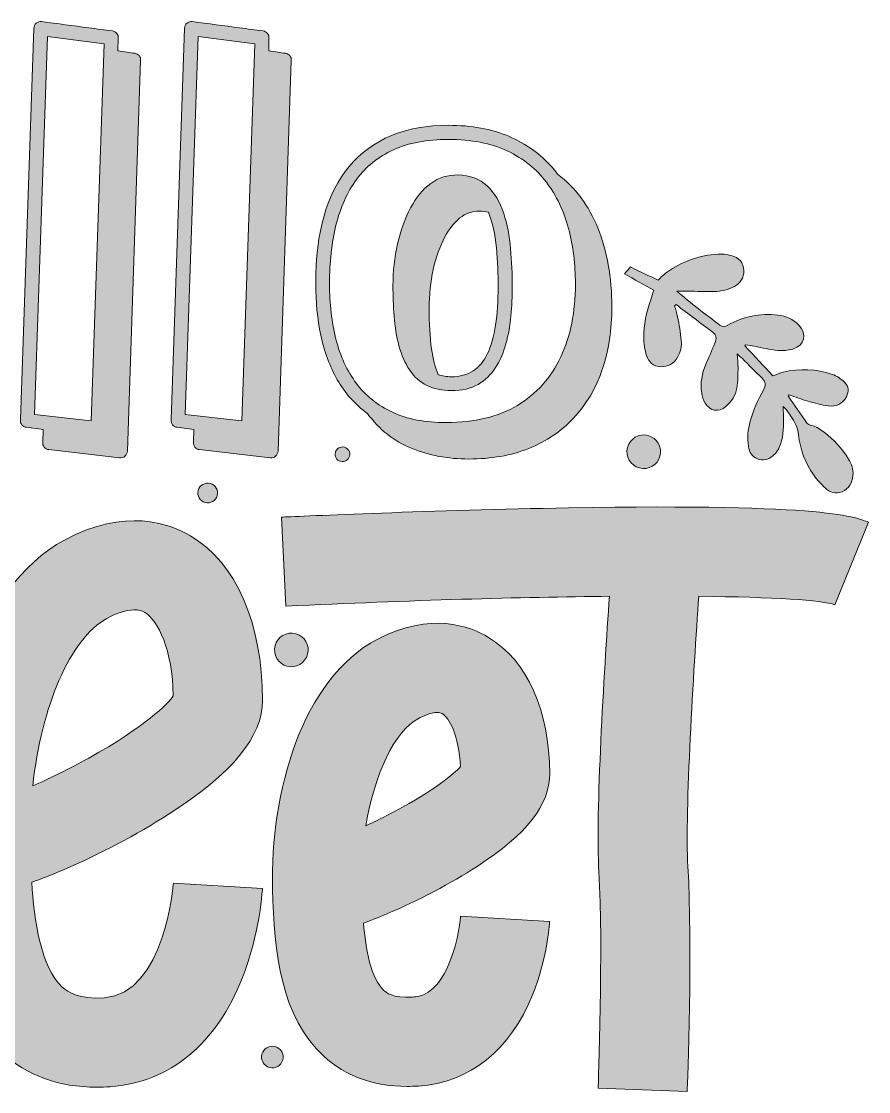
# Model space of a CAD drawing. Header units: inches. Extents: x 91 to 989, y -974 to -106.
# Drawn here: x 540 to 989, y -675 to -108 of the extents above; entities that cross this region are included whole.
import ezdxf

# ---------------------------------------------------------------- set-up
doc = ezdxf.new("R2010")
doc.units = ezdxf.units.IN
doc.header["$MEASUREMENT"] = 0
doc.layers.add('Layer 1', color=7, linetype='Continuous')

# ---------------------------------------------------------------- blocks, each defined once
blk = doc.blocks.new('block 4')
at = {"layer": 'Layer 1', "true_color": 0xffffff}
h = blk.add_hatch(color=7, dxfattribs=at)
h.dxf.hatch_style = 2
edge = h.paths.add_edge_path()
edge.add_spline(control_points=[(887.2, -258.09), (893.59, -262.91), (899.98, -267.74), (906.39, -272.55), (908.54, -274.16), (908.87, -276.14), (907.8, -278.53), (906.14, -282.24), (904.57, -286), (902.93, -289.72), (900.77, -294.6), (900.02, -299.7), (900.75, -304.95), (901.01, -306.8), (901.64, -308.74), (902.6, -310.33), (905.19, -314.65), (909.68, -315.33), (913.57, -312.1), (916.63, -309.57), (918.7, -306.22), (919.38, -302.39), (920.03, -298.76), (919.97, -295), (920.03, -291.29), (920.06, -289.18), (919.71, -287.06), (919.48, -284.27), (920.71, -285.32), (921.47, -285.9), (922.14, -286.56), (925.68, -290.05), (929.15, -293.61), (932.73, -297.05), (934.79, -299.03), (934.85, -301.02), (933.49, -303.41), (930.51, -308.63), (928.11, -314.12), (926.48, -319.91), (925.23, -324.31), (924.9, -328.78), (925.5, -333.34), (925.91, -336.42), (927.45, -338.59), (930.31, -339.78), (933.35, -341.04), (936.1, -340.28), (938.53, -338.27), (940.48, -336.65), (941.77, -334.56), (942.56, -332.12), (944.2, -327.08), (944.26, -321.9), (944.08, -316.69), (944.03, -315.34), (943.97, -313.99), (943.89, -312.09), (944.72, -312.9), (945.29, -313.32), (945.69, -313.88), (946.76, -315.34), (947.73, -316.86), (948.76, -318.35), (950.59, -320.98), (951.68, -323.79), (952.06, -327.08), (952.96, -334.94), (955.75, -342.23), (960.3, -348.73), (961.97, -351.1), (964.07, -353.22), (966.2, -355.21), (968.74, -357.57), (971.82, -358.85), (975.22, -357.27), (978.77, -355.62), (980.61, -352.52), (980.96, -348.66), (981.24, -345.52), (980.13, -342.65), (978.59, -339.96), (975.34, -334.27), (970.74, -329.81), (965.66, -325.78), (963.6, -324.15), (961.46, -322.76), (958.84, -322.18), (958.02, -321.99), (957.05, -321.52), (956.58, -320.87), (953.19, -316.12), (949.9, -311.3), (946.58, -306.51), (946.76, -306.3), (946.93, -306.1), (947.1, -305.9), (950.39, -307.03), (953.64, -308.31), (956.98, -309.27), (960.54, -310.3), (964.15, -311.35), (967.81, -311.81), (971.89, -312.33), (975.41, -310.95), (977.44, -306.98), (978.89, -304.12), (978.81, -301.42), (976.44, -299.21), (974.59, -297.49), (972.34, -295.87), (969.98, -295.06), (961.45, -292.14), (952.7, -291.83), (943.92, -293.92), (942.19, -294.34), (940.56, -295.16), (938.53, -295.92), (933.64, -290.67), (928.67, -285.34), (923.71, -280.01), (923.82, -279.78), (923.93, -279.56), (924.05, -279.33), (925.61, -279.62), (927.17, -279.9), (928.73, -280.19), (932.84, -280.94), (936.91, -281.96), (941.05, -282.37), (943.69, -282.62), (946.55, -282.44), (949.06, -281.65), (955.42, -279.65), (956.74, -273.79), (952.17, -268.93), (949.17, -265.74), (945.39, -264.1), (941.1, -263.63), (931.71, -262.6), (922.86, -264.41), (914.61, -268.95), (913.05, -269.81), (911.88, -270.16), (910.34, -268.98), (902.74, -263.15), (895.09, -257.39), (887.59, -250.96), (888.88, -250.94), (890.17, -250.89), (891.45, -250.91), (896.31, -251), (901.16, -251.22), (906.02, -251.17), (909.76, -251.14), (913.47, -250.63), (916.93, -249.05), (920.21, -247.56), (922.53, -245.26), (923.01, -241.5), (923.51, -237.55), (921.6, -233.8), (917.83, -232.57), (915.21, -231.71), (912.29, -231.17), (909.56, -231.32), (899.51, -231.88), (890.36, -235.3), (882.1, -241.03), (880.55, -242.11), (879.27, -243.59), (877.61, -245.12), (872.96, -242.9), (868.1, -240.58), (862.97, -238.13), (862.02, -239.25), (861.11, -240.32), (859.87, -241.78), (865.14, -244.73), (870.11, -247.53), (875.32, -250.45), (874.72, -252.39), (874.29, -254), (873.72, -255.55), (871.32, -262.08), (870.01, -268.84), (870.03, -275.78), (870.04, -278.88), (870.57, -282.1), (871.51, -285.07), (872.59, -288.52), (875.19, -290.79), (879.01, -290.99), (882.97, -291.19), (885.97, -289.51), (887.95, -286), (889.49, -283.25), (890.23, -280.25), (889.94, -277.19), (889.53, -272.94), (888.75, -268.71), (887.98, -264.5), (887.63, -262.54), (886.93, -260.64), (886.39, -258.71), (886.66, -258.51), (886.93, -258.3), (887.2, -258.09)], knot_values=[0, 0, 0, 0, 1, 1, 1, 2, 2, 2, 3, 3, 3, 4, 4, 4, 5, 5, 5, 6, 6, 6, 7, 7, 7, 8, 8, 8, 9, 9, 9, 10, 10, 10, 11, 11, 11, 12, 12, 12, 13, 13, 13, 14, 14, 14, 15, 15, 15, 16, 16, 16, 17, 17, 17, 18, 18, 18, 19, 19, 19, 20, 20, 20, 21, 21, 21, 22, 22, 22, 23, 23, 23, 24, 24, 24, 25, 25, 25, 26, 26, 26, 27, 27, 27, 28, 28, 28, 29, 29, 29, 30, 30, 30, 31, 31, 31, 32, 32, 32, 33, 33, 33, 34, 34, 34, 35, 35, 35, 36, 36, 36, 37, 37, 37, 38, 38, 38, 39, 39, 39, 40, 40, 40, 41, 41, 41, 42, 42, 42, 43, 43, 43, 44, 44, 44, 45, 45, 45, 46, 46, 46, 47, 47, 47, 48, 48, 48, 49, 49, 49, 50, 50, 50, 51, 51, 51, 52, 52, 52, 53, 53, 53, 54, 54, 54, 55, 55, 55, 56, 56, 56, 57, 57, 57, 58, 58, 58, 59, 59, 59, 60, 60, 60, 61, 61, 61, 62, 62, 62, 63, 63, 63, 64, 64, 64, 65, 65, 65, 66, 66, 66, 67, 67, 67, 68, 68, 68, 69, 69, 69, 69], degree=3, periodic=1)
at = {"layer": 'Layer 1', "lineweight": 0}
blk.add_open_spline([(887.2, -258.09), (893.59, -262.91), (899.98, -267.74), (906.39, -272.55), (908.54, -274.16), (908.87, -276.14), (907.8, -278.53), (906.14, -282.24), (904.57, -286), (902.93, -289.72), (900.77, -294.6), (900.02, -299.7), (900.75, -304.95), (901.01, -306.8), (901.64, -308.74), (902.6, -310.33), (905.19, -314.65), (909.68, -315.33), (913.57, -312.1), (916.63, -309.57), (918.7, -306.22), (919.38, -302.39), (920.03, -298.76), (919.97, -295), (920.03, -291.29), (920.06, -289.18), (919.71, -287.06), (919.48, -284.27), (920.71, -285.32), (921.47, -285.9), (922.14, -286.56), (925.68, -290.05), (929.15, -293.61), (932.73, -297.05), (934.79, -299.03), (934.85, -301.02), (933.49, -303.41), (930.51, -308.63), (928.11, -314.12), (926.48, -319.91), (925.23, -324.31), (924.9, -328.78), (925.5, -333.34), (925.91, -336.42), (927.45, -338.59), (930.31, -339.78), (933.35, -341.04), (936.1, -340.28), (938.53, -338.27), (940.48, -336.65), (941.77, -334.56), (942.56, -332.12), (944.2, -327.08), (944.26, -321.9), (944.08, -316.69), (944.03, -315.34), (943.97, -313.99), (943.89, -312.09), (944.72, -312.9), (945.29, -313.32), (945.69, -313.88), (946.76, -315.34), (947.73, -316.86), (948.76, -318.35), (950.59, -320.98), (951.68, -323.79), (952.06, -327.08), (952.96, -334.94), (955.75, -342.23), (960.3, -348.73), (961.97, -351.1), (964.07, -353.22), (966.2, -355.21), (968.74, -357.57), (971.82, -358.85), (975.22, -357.27), (978.77, -355.62), (980.61, -352.52), (980.96, -348.66), (981.24, -345.52), (980.13, -342.65), (978.59, -339.96), (975.34, -334.27), (970.74, -329.81), (965.66, -325.78), (963.6, -324.15), (961.46, -322.76), (958.84, -322.18), (958.02, -321.99), (957.05, -321.52), (956.58, -320.87), (953.19, -316.12), (949.9, -311.3), (946.58, -306.51), (946.76, -306.3), (946.93, -306.1), (947.1, -305.9), (950.39, -307.03), (953.64, -308.31), (956.98, -309.27), (960.54, -310.3), (964.15, -311.35), (967.81, -311.81), (971.89, -312.33), (975.41, -310.95), (977.44, -306.98), (978.89, -304.12), (978.81, -301.42), (976.44, -299.21), (974.59, -297.49), (972.34, -295.87), (969.98, -295.06), (961.45, -292.14), (952.7, -291.83), (943.92, -293.92), (942.19, -294.34), (940.56, -295.16), (938.53, -295.92), (933.64, -290.67), (928.67, -285.34), (923.71, -280.01), (923.82, -279.78), (923.93, -279.56), (924.05, -279.33), (925.61, -279.62), (927.17, -279.9), (928.73, -280.19), (932.84, -280.94), (936.91, -281.96), (941.05, -282.37), (943.69, -282.62), (946.55, -282.44), (949.06, -281.65), (955.42, -279.65), (956.74, -273.79), (952.17, -268.93), (949.17, -265.74), (945.39, -264.1), (941.1, -263.63), (931.71, -262.6), (922.86, -264.41), (914.61, -268.95), (913.05, -269.81), (911.88, -270.16), (910.34, -268.98), (902.74, -263.15), (895.09, -257.39), (887.59, -250.96), (888.88, -250.94), (890.17, -250.89), (891.45, -250.91), (896.31, -251), (901.16, -251.22), (906.02, -251.17), (909.76, -251.14), (913.47, -250.63), (916.93, -249.05), (920.21, -247.56), (922.53, -245.26), (923.01, -241.5), (923.51, -237.55), (921.6, -233.8), (917.83, -232.57), (915.21, -231.71), (912.29, -231.17), (909.56, -231.32), (899.51, -231.88), (890.36, -235.3), (882.1, -241.03), (880.55, -242.11), (879.27, -243.59), (877.61, -245.12), (872.96, -242.9), (868.1, -240.58), (862.97, -238.13), (862.02, -239.25), (861.11, -240.32), (859.87, -241.78), (865.14, -244.73), (870.11, -247.53), (875.32, -250.45), (874.72, -252.39), (874.29, -254), (873.72, -255.55), (871.32, -262.08), (870.01, -268.84), (870.03, -275.78), (870.04, -278.88), (870.57, -282.1), (871.51, -285.07), (872.59, -288.52), (875.19, -290.79), (879.01, -290.99), (882.97, -291.19), (885.97, -289.51), (887.95, -286), (889.49, -283.25), (890.23, -280.25), (889.94, -277.19), (889.53, -272.94), (888.75, -268.71), (887.98, -264.5), (887.63, -262.54), (886.93, -260.64), (886.39, -258.71), (886.66, -258.51), (886.93, -258.3), (887.2, -258.09)], degree=3, knots=[0, 0, 0, 0, 1, 1, 1, 2, 2, 2, 3, 3, 3, 4, 4, 4, 5, 5, 5, 6, 6, 6, 7, 7, 7, 8, 8, 8, 9, 9, 9, 10, 10, 10, 11, 11, 11, 12, 12, 12, 13, 13, 13, 14, 14, 14, 15, 15, 15, 16, 16, 16, 17, 17, 17, 18, 18, 18, 19, 19, 19, 20, 20, 20, 21, 21, 21, 22, 22, 22, 23, 23, 23, 24, 24, 24, 25, 25, 25, 26, 26, 26, 27, 27, 27, 28, 28, 28, 29, 29, 29, 30, 30, 30, 31, 31, 31, 32, 32, 32, 33, 33, 33, 34, 34, 34, 35, 35, 35, 36, 36, 36, 37, 37, 37, 38, 38, 38, 39, 39, 39, 40, 40, 40, 41, 41, 41, 42, 42, 42, 43, 43, 43, 44, 44, 44, 45, 45, 45, 46, 46, 46, 47, 47, 47, 48, 48, 48, 49, 49, 49, 50, 50, 50, 51, 51, 51, 52, 52, 52, 53, 53, 53, 54, 54, 54, 55, 55, 55, 56, 56, 56, 57, 57, 57, 58, 58, 58, 59, 59, 59, 60, 60, 60, 61, 61, 61, 62, 62, 62, 63, 63, 63, 64, 64, 64, 65, 65, 65, 66, 66, 66, 67, 67, 67, 68, 68, 68, 69, 69, 69, 69], dxfattribs=at)
blk = doc.blocks.new('block 6')
at = {"layer": 'Layer 1', "true_color": 0xffffff}
h = blk.add_hatch(color=7, dxfattribs=at)
h.dxf.hatch_style = 2
edge = h.paths.add_edge_path()
edge.add_spline(control_points=[(596.28, -335.75), (596.18, -336.89), (595.73, -337.8), (594.96, -338.47), (594.18, -339.15), (593.22, -339.43), (592.08, -339.33), (592.08, -339.33), (554.69, -334.97), (554.69, -334.97), (553.66, -334.86), (552.83, -334.42), (552.21, -333.65), (551.58, -332.87), (551.32, -331.96), (551.42, -330.92), (551.42, -330.92), (551.58, -324.22), (551.58, -324.22), (551.58, -324.22), (542.86, -323.13), (542.86, -323.13), (541.82, -323.03), (540.99, -322.59), (540.37, -321.81), (539.74, -321.03), (539.48, -320.12), (539.59, -319.08), (539.59, -319.08), (546.75, -111.62), (546.75, -111.62), (546.75, -110.48), (547.17, -109.57), (548, -108.89), (548.83, -108.22), (549.76, -107.94), (550.8, -108.04), (559.21, -109.18), (567.57, -110.27), (575.88, -111.31), (580.03, -111.93), (584.18, -112.5), (588.34, -113.02), (589.27, -113.13), (590.05, -113.54), (590.67, -114.27), (591.3, -114.99), (591.56, -115.82), (591.46, -116.76), (591.46, -116.76), (591.3, -123.61), (591.3, -123.61), (592.86, -123.82), (594.46, -124.03), (596.13, -124.23), (597.47, -124.44), (598.82, -124.65), (600.18, -124.86), (601.11, -124.96), (601.89, -125.38), (602.51, -126.1), (603.14, -126.83), (603.39, -127.66), (603.29, -128.59), (603.29, -128.59), (596.28, -335.75), (596.28, -335.75)], knot_values=[0, 0, 0, 0, 1, 1, 1, 2, 2, 2, 3, 3, 3, 4, 4, 4, 5, 5, 5, 6, 6, 6, 7, 7, 7, 8, 8, 8, 9, 9, 9, 10, 10, 10, 11, 11, 11, 12, 12, 12, 13, 13, 13, 14, 14, 14, 15, 15, 15, 16, 16, 16, 17, 17, 17, 18, 18, 18, 19, 19, 19, 20, 20, 20, 21, 21, 21, 22, 22, 22, 22], degree=3, periodic=1)
h.paths.add_polyline_path([(583.98, -119.87), (553.92, -115.98), (547.07, -316.28), (577.12, -319.71)])
h = blk.add_hatch(color=7, dxfattribs=at)
h.dxf.hatch_style = 2
edge = h.paths.add_edge_path()
edge.add_spline(control_points=[(676.18, -335.75), (676.08, -336.89), (675.64, -337.8), (674.86, -338.47), (674.08, -339.15), (673.12, -339.43), (671.98, -339.33), (671.98, -339.33), (634.6, -334.97), (634.6, -334.97), (633.56, -334.86), (632.73, -334.42), (632.11, -333.65), (631.48, -332.87), (631.22, -331.96), (631.33, -330.92), (631.33, -330.92), (631.48, -324.22), (631.48, -324.22), (631.48, -324.22), (622.76, -323.13), (622.76, -323.13), (621.72, -323.03), (620.89, -322.59), (620.27, -321.81), (619.64, -321.03), (619.39, -320.12), (619.49, -319.08), (619.49, -319.08), (626.65, -111.62), (626.65, -111.62), (626.65, -110.48), (627.07, -109.57), (627.9, -108.89), (628.73, -108.22), (629.66, -107.94), (630.71, -108.04), (639.12, -109.18), (647.47, -110.27), (655.78, -111.31), (659.93, -111.93), (664.09, -112.5), (668.24, -113.02), (669.17, -113.13), (669.96, -113.54), (670.58, -114.27), (671.2, -114.99), (671.46, -115.82), (671.36, -116.76), (671.36, -116.76), (671.2, -123.61), (671.2, -123.61), (672.76, -123.82), (674.37, -124.03), (676.03, -124.23), (677.38, -124.44), (678.73, -124.65), (680.08, -124.86), (681.01, -124.96), (681.79, -125.38), (682.42, -126.1), (683.04, -126.83), (683.3, -127.66), (683.19, -128.59), (683.19, -128.59), (676.18, -335.75), (676.18, -335.75)], knot_values=[0, 0, 0, 0, 1, 1, 1, 2, 2, 2, 3, 3, 3, 4, 4, 4, 5, 5, 5, 6, 6, 6, 7, 7, 7, 8, 8, 8, 9, 9, 9, 10, 10, 10, 11, 11, 11, 12, 12, 12, 13, 13, 13, 14, 14, 14, 15, 15, 15, 16, 16, 16, 17, 17, 17, 18, 18, 18, 19, 19, 19, 20, 20, 20, 21, 21, 21, 22, 22, 22, 22], degree=3, periodic=1)
h.paths.add_polyline_path([(663.88, -119.87), (633.82, -115.98), (626.97, -316.28), (657.03, -319.71)])
h = blk.add_hatch(color=7, dxfattribs=at)
h.dxf.hatch_style = 2
edge = h.paths.add_edge_path()
edge.add_spline(control_points=[(707.57, -297.9), (703.57, -290.84), (700.66, -282.97), (698.85, -274.3), (697.03, -265.64), (696.12, -256.52), (696.12, -246.97), (696.12, -219.66), (702.04, -198.95), (713.88, -184.82), (726.13, -170.29), (743.67, -163.02), (766.52, -163.02), (778.67, -163.02), (789.31, -164.96), (798.45, -168.86), (807.59, -172.75), (815.27, -178.23), (821.5, -185.29), (822.54, -186.43), (823.47, -187.63), (824.3, -188.87), (833.86, -196.14), (840.97, -205.64), (845.64, -217.38), (850.63, -229.73), (853.12, -243.65), (853.12, -259.12), (853.12, -283.93), (846.37, -303.66), (832.87, -318.3), (826.33, -325.26), (818.39, -330.61), (809.04, -334.35), (799.7, -338.08), (789.11, -339.95), (777.27, -339.95), (766.26, -339.95), (756.14, -338.06), (746.9, -334.27), (737.66, -330.48), (729.86, -324.33), (723.53, -315.81), (716.89, -310.93), (711.56, -304.96), (707.57, -297.9)], knot_values=[0, 0, 0, 0, 1, 1, 1, 2, 2, 2, 3, 3, 3, 4, 4, 4, 5, 5, 5, 6, 6, 6, 7, 7, 7, 8, 8, 8, 9, 9, 9, 10, 10, 10, 11, 11, 11, 12, 12, 12, 13, 13, 13, 14, 14, 14, 15, 15, 15, 15], degree=3, periodic=1)
edge = h.paths.add_edge_path()
edge.add_spline(control_points=[(830.15, -217.69), (827.7, -208.45), (823.81, -200.3), (818.46, -193.23), (813.12, -186.17), (806.16, -180.62), (797.6, -176.57), (789.03, -172.52), (778.67, -170.49), (766.52, -170.49), (755.1, -170.49), (745.36, -172.34), (737.32, -176.02), (729.27, -179.71), (722.76, -184.95), (717.77, -191.75), (712.79, -198.55), (709.15, -206.63), (706.87, -215.97), (704.58, -225.32), (703.44, -235.65), (703.44, -246.97), (703.44, -257.67), (704.58, -267.5), (706.87, -276.48), (709.15, -285.47), (712.76, -293.25), (717.69, -299.85), (722.62, -306.44), (729.01, -311.56), (736.85, -315.19), (744.69, -318.82), (754.21, -320.64), (765.43, -320.64), (780.38, -320.64), (792.92, -317.6), (803.05, -311.53), (813.17, -305.45), (820.83, -296.89), (826.02, -285.83), (831.21, -274.77), (833.81, -261.92), (833.81, -247.28), (833.81, -236.79), (832.58, -226.93), (830.15, -217.69)], knot_values=[0, 0, 0, 0, 1, 1, 1, 2, 2, 2, 3, 3, 3, 4, 4, 4, 5, 5, 5, 6, 6, 6, 7, 7, 7, 8, 8, 8, 9, 9, 9, 10, 10, 10, 11, 11, 11, 12, 12, 12, 13, 13, 13, 14, 14, 14, 15, 15, 15, 15], degree=3, periodic=1)
edge = h.paths.add_edge_path()
edge.add_spline(control_points=[(740.28, -279.91), (738.98, -274.98), (738.12, -269.76), (737.71, -264.26), (737.29, -258.76), (737.08, -253.36), (737.08, -248.06), (737.08, -240.48), (737.89, -233.11), (739.5, -225.94), (741.11, -218.78), (743.42, -212.39), (746.43, -206.78), (749.33, -201.28), (752.89, -196.97), (757.1, -193.86), (761.3, -190.74), (766.1, -189.24), (771.5, -189.34), (777.94, -189.55), (783.11, -191.47), (787, -195.1), (790.9, -198.74), (793.83, -203.62), (795.8, -209.74), (797.67, -215.35), (798.89, -221.56), (799.46, -228.35), (800.03, -235.16), (800.32, -241.98), (800.32, -248.84), (800.32, -253.72), (800.08, -258.76), (799.62, -263.95), (799.15, -269.14), (798.27, -274.1), (796.97, -278.82), (795.67, -283.55), (793.83, -287.78), (791.44, -291.51), (789.05, -295.25), (785.96, -298.21), (782.18, -300.39), (778.38, -302.57), (773.69, -303.66), (768.08, -303.66), (763.09, -303.66), (758.76, -302.76), (755.08, -300.94), (751.39, -299.12), (748.35, -296.4), (745.96, -292.76), (743.47, -289.13), (741.57, -284.84), (740.28, -279.91)], knot_values=[0, 0, 0, 0, 1, 1, 1, 2, 2, 2, 3, 3, 3, 4, 4, 4, 5, 5, 5, 6, 6, 6, 7, 7, 7, 8, 8, 8, 9, 9, 9, 10, 10, 10, 11, 11, 11, 12, 12, 12, 13, 13, 13, 14, 14, 14, 15, 15, 15, 16, 16, 16, 17, 17, 17, 18, 18, 18, 18], degree=3, periodic=1)
edge = h.paths.add_edge_path()
edge.add_spline(control_points=[(761.07, -295.25), (763.15, -295.98), (765.48, -296.34), (768.08, -296.34), (772.64, -296.34), (776.49, -295.31), (779.6, -293.23), (782.72, -291.15), (785.21, -288.19), (787.08, -284.35), (789.16, -280.09), (790.64, -274.95), (791.52, -268.93), (792.4, -262.91), (792.84, -256.21), (792.84, -248.84), (792.84, -242.09), (792.53, -235.13), (791.91, -227.97), (791.29, -220.8), (789.88, -214.52), (787.7, -209.12), (786.15, -208.71), (784.48, -208.5), (782.72, -208.5), (778.98, -208.5), (775.61, -209.72), (772.59, -212.16), (769.58, -214.6), (766.94, -217.95), (764.65, -222.2), (761.95, -227.19), (759.88, -232.95), (758.42, -239.49), (756.97, -246.03), (756.24, -252.84), (756.24, -259.9), (756.24, -268.1), (756.66, -275.32), (757.49, -281.55), (758.32, -286.95), (759.51, -291.51), (761.07, -295.25)], knot_values=[0, 0, 0, 0, 1, 1, 1, 2, 2, 2, 3, 3, 3, 4, 4, 4, 5, 5, 5, 6, 6, 6, 7, 7, 7, 8, 8, 8, 9, 9, 9, 10, 10, 10, 11, 11, 11, 12, 12, 12, 13, 13, 13, 14, 14, 14, 14], degree=3, periodic=1)
at = {"layer": 'Layer 1', "lineweight": 0}
for points in [[(583.98, -119.87), (553.92, -115.98), (547.07, -316.28), (577.12, -319.71), (583.98, -119.87)], [(663.88, -119.87), (633.82, -115.98), (626.97, -316.28), (657.03, -319.71), (663.88, -119.87)]]:
    blk.add_lwpolyline(points, dxfattribs=at)
for points, knots in [([(596.28, -335.75), (596.18, -336.89), (595.73, -337.8), (594.96, -338.47), (594.18, -339.15), (593.22, -339.43), (592.08, -339.33), (592.08, -339.33), (554.69, -334.97), (554.69, -334.97), (553.66, -334.86), (552.83, -334.42), (552.21, -333.65), (551.58, -332.87), (551.32, -331.96), (551.42, -330.92), (551.42, -330.92), (551.58, -324.22), (551.58, -324.22), (551.58, -324.22), (542.86, -323.13), (542.86, -323.13), (541.82, -323.03), (540.99, -322.59), (540.37, -321.81), (539.74, -321.03), (539.48, -320.12), (539.59, -319.08), (539.59, -319.08), (546.75, -111.62), (546.75, -111.62), (546.75, -110.48), (547.17, -109.57), (548, -108.89), (548.83, -108.22), (549.76, -107.94), (550.8, -108.04), (559.21, -109.18), (567.57, -110.27), (575.88, -111.31), (580.03, -111.93), (584.18, -112.5), (588.34, -113.02), (589.27, -113.13), (590.05, -113.54), (590.67, -114.27), (591.3, -114.99), (591.56, -115.82), (591.46, -116.76), (591.46, -116.76), (591.3, -123.61), (591.3, -123.61), (592.86, -123.82), (594.46, -124.03), (596.13, -124.23), (597.47, -124.44), (598.82, -124.65), (600.18, -124.86), (601.11, -124.96), (601.89, -125.38), (602.51, -126.1), (603.14, -126.83), (603.39, -127.66), (603.29, -128.59), (603.29, -128.59), (596.28, -335.75), (596.28, -335.75)], [0, 0, 0, 0, 1, 1, 1, 2, 2, 2, 3, 3, 3, 4, 4, 4, 5, 5, 5, 6, 6, 6, 7, 7, 7, 8, 8, 8, 9, 9, 9, 10, 10, 10, 11, 11, 11, 12, 12, 12, 13, 13, 13, 14, 14, 14, 15, 15, 15, 16, 16, 16, 17, 17, 17, 18, 18, 18, 19, 19, 19, 20, 20, 20, 21, 21, 21, 22, 22, 22, 22]), ([(676.18, -335.75), (676.08, -336.89), (675.64, -337.8), (674.86, -338.47), (674.08, -339.15), (673.12, -339.43), (671.98, -339.33), (671.98, -339.33), (634.6, -334.97), (634.6, -334.97), (633.56, -334.86), (632.73, -334.42), (632.11, -333.65), (631.48, -332.87), (631.22, -331.96), (631.33, -330.92), (631.33, -330.92), (631.48, -324.22), (631.48, -324.22), (631.48, -324.22), (622.76, -323.13), (622.76, -323.13), (621.72, -323.03), (620.89, -322.59), (620.27, -321.81), (619.64, -321.03), (619.39, -320.12), (619.49, -319.08), (619.49, -319.08), (626.65, -111.62), (626.65, -111.62), (626.65, -110.48), (627.07, -109.57), (627.9, -108.89), (628.73, -108.22), (629.66, -107.94), (630.71, -108.04), (639.12, -109.18), (647.47, -110.27), (655.78, -111.31), (659.93, -111.93), (664.09, -112.5), (668.24, -113.02), (669.17, -113.13), (669.96, -113.54), (670.58, -114.27), (671.2, -114.99), (671.46, -115.82), (671.36, -116.76), (671.36, -116.76), (671.2, -123.61), (671.2, -123.61), (672.76, -123.82), (674.37, -124.03), (676.03, -124.23), (677.38, -124.44), (678.73, -124.65), (680.08, -124.86), (681.01, -124.96), (681.79, -125.38), (682.42, -126.1), (683.04, -126.83), (683.3, -127.66), (683.19, -128.59), (683.19, -128.59), (676.18, -335.75), (676.18, -335.75)], [0, 0, 0, 0, 1, 1, 1, 2, 2, 2, 3, 3, 3, 4, 4, 4, 5, 5, 5, 6, 6, 6, 7, 7, 7, 8, 8, 8, 9, 9, 9, 10, 10, 10, 11, 11, 11, 12, 12, 12, 13, 13, 13, 14, 14, 14, 15, 15, 15, 16, 16, 16, 17, 17, 17, 18, 18, 18, 19, 19, 19, 20, 20, 20, 21, 21, 21, 22, 22, 22, 22]), ([(707.57, -297.9), (703.57, -290.84), (700.66, -282.97), (698.85, -274.3), (697.03, -265.64), (696.12, -256.52), (696.12, -246.97), (696.12, -219.66), (702.04, -198.95), (713.88, -184.82), (726.13, -170.29), (743.67, -163.02), (766.52, -163.02), (778.67, -163.02), (789.31, -164.96), (798.45, -168.86), (807.59, -172.75), (815.27, -178.23), (821.5, -185.29), (822.54, -186.43), (823.47, -187.63), (824.3, -188.87), (833.86, -196.14), (840.97, -205.64), (845.64, -217.38), (850.63, -229.73), (853.12, -243.65), (853.12, -259.12), (853.12, -283.93), (846.37, -303.66), (832.87, -318.3), (826.33, -325.26), (818.39, -330.61), (809.04, -334.35), (799.7, -338.08), (789.11, -339.95), (777.27, -339.95), (766.26, -339.95), (756.14, -338.06), (746.9, -334.27), (737.66, -330.48), (729.86, -324.33), (723.53, -315.81), (716.89, -310.93), (711.56, -304.96), (707.57, -297.9)], [0, 0, 0, 0, 1, 1, 1, 2, 2, 2, 3, 3, 3, 4, 4, 4, 5, 5, 5, 6, 6, 6, 7, 7, 7, 8, 8, 8, 9, 9, 9, 10, 10, 10, 11, 11, 11, 12, 12, 12, 13, 13, 13, 14, 14, 14, 15, 15, 15, 15]), ([(830.15, -217.69), (827.7, -208.45), (823.81, -200.3), (818.46, -193.23), (813.12, -186.17), (806.16, -180.62), (797.6, -176.57), (789.03, -172.52), (778.67, -170.49), (766.52, -170.49), (755.1, -170.49), (745.36, -172.34), (737.32, -176.02), (729.27, -179.71), (722.76, -184.95), (717.77, -191.75), (712.79, -198.55), (709.15, -206.63), (706.87, -215.97), (704.58, -225.32), (703.44, -235.65), (703.44, -246.97), (703.44, -257.67), (704.58, -267.5), (706.87, -276.48), (709.15, -285.47), (712.76, -293.25), (717.69, -299.85), (722.62, -306.44), (729.01, -311.56), (736.85, -315.19), (744.69, -318.82), (754.21, -320.64), (765.43, -320.64), (780.38, -320.64), (792.92, -317.6), (803.05, -311.53), (813.17, -305.45), (820.83, -296.89), (826.02, -285.83), (831.21, -274.77), (833.81, -261.92), (833.81, -247.28), (833.81, -236.79), (832.58, -226.93), (830.15, -217.69)], [0, 0, 0, 0, 1, 1, 1, 2, 2, 2, 3, 3, 3, 4, 4, 4, 5, 5, 5, 6, 6, 6, 7, 7, 7, 8, 8, 8, 9, 9, 9, 10, 10, 10, 11, 11, 11, 12, 12, 12, 13, 13, 13, 14, 14, 14, 15, 15, 15, 15]), ([(740.28, -279.91), (738.98, -274.98), (738.12, -269.76), (737.71, -264.26), (737.29, -258.76), (737.08, -253.36), (737.08, -248.06), (737.08, -240.48), (737.89, -233.11), (739.5, -225.94), (741.11, -218.78), (743.42, -212.39), (746.43, -206.78), (749.33, -201.28), (752.89, -196.97), (757.1, -193.86), (761.3, -190.74), (766.1, -189.24), (771.5, -189.34), (777.94, -189.55), (783.11, -191.47), (787, -195.1), (790.9, -198.74), (793.83, -203.62), (795.8, -209.74), (797.67, -215.35), (798.89, -221.56), (799.46, -228.35), (800.03, -235.16), (800.32, -241.98), (800.32, -248.84), (800.32, -253.72), (800.08, -258.76), (799.62, -263.95), (799.15, -269.14), (798.27, -274.1), (796.97, -278.82), (795.67, -283.55), (793.83, -287.78), (791.44, -291.51), (789.05, -295.25), (785.96, -298.21), (782.18, -300.39), (778.38, -302.57), (773.69, -303.66), (768.08, -303.66), (763.09, -303.66), (758.76, -302.76), (755.08, -300.94), (751.39, -299.12), (748.35, -296.4), (745.96, -292.76), (743.47, -289.13), (741.57, -284.84), (740.28, -279.91)], [0, 0, 0, 0, 1, 1, 1, 2, 2, 2, 3, 3, 3, 4, 4, 4, 5, 5, 5, 6, 6, 6, 7, 7, 7, 8, 8, 8, 9, 9, 9, 10, 10, 10, 11, 11, 11, 12, 12, 12, 13, 13, 13, 14, 14, 14, 15, 15, 15, 16, 16, 16, 17, 17, 17, 18, 18, 18, 18]), ([(761.07, -295.25), (763.15, -295.98), (765.48, -296.34), (768.08, -296.34), (772.64, -296.34), (776.49, -295.31), (779.6, -293.23), (782.72, -291.15), (785.21, -288.19), (787.08, -284.35), (789.16, -280.09), (790.64, -274.95), (791.52, -268.93), (792.4, -262.91), (792.84, -256.21), (792.84, -248.84), (792.84, -242.09), (792.53, -235.13), (791.91, -227.97), (791.29, -220.8), (789.88, -214.52), (787.7, -209.12), (786.15, -208.71), (784.48, -208.5), (782.72, -208.5), (778.98, -208.5), (775.61, -209.72), (772.59, -212.16), (769.58, -214.6), (766.94, -217.95), (764.65, -222.2), (761.95, -227.19), (759.88, -232.95), (758.42, -239.49), (756.97, -246.03), (756.24, -252.84), (756.24, -259.9), (756.24, -268.1), (756.66, -275.32), (757.49, -281.55), (758.32, -286.95), (759.51, -291.51), (761.07, -295.25)], [0, 0, 0, 0, 1, 1, 1, 2, 2, 2, 3, 3, 3, 4, 4, 4, 5, 5, 5, 6, 6, 6, 7, 7, 7, 8, 8, 8, 9, 9, 9, 10, 10, 10, 11, 11, 11, 12, 12, 12, 13, 13, 13, 14, 14, 14, 14])]:
    blk.add_open_spline(points, degree=3, knots=knots, dxfattribs=at)
blk = doc.blocks.new('block 7')
at = {"layer": 'Layer 1', "true_color": 0xffffff}
h = blk.add_hatch(color=7, dxfattribs=at)
h.dxf.hatch_style = 2
edge = h.paths.add_edge_path()
edge.add_spline(control_points=[(816.67, -366.1), (746.09, -367.56), (678.74, -370.74), (678.07, -370.77), (678.07, -370.77), (680.31, -417.98), (680.31, -417.98), (746.8, -414.82), (805.09, -413.18), (851.83, -412.74), (849.03, -453.03), (844.4, -527.89), (846.27, -558.78), (848.66, -598.34), (845.88, -672.79), (845.85, -673.54), (845.85, -673.54), (893.08, -675.33), (893.08, -675.33), (893.2, -672.19), (895.99, -597.81), (893.46, -555.93), (891.71, -527.08), (896.53, -451.12), (899.22, -412.72), (939.01, -413.15), (964.43, -414.78), (971.4, -417.23), (971.4, -417.23), (989.24, -373.46), (989.24, -373.46), (981.6, -370.35), (963.74, -363.08), (816.67, -366.1)], knot_values=[0, 0, 0, 0, 1, 1, 1, 2, 2, 2, 3, 3, 3, 4, 4, 4, 5, 5, 5, 6, 6, 6, 7, 7, 7, 8, 8, 8, 9, 9, 9, 10, 10, 10, 11, 11, 11, 11], degree=3, periodic=1)
h = blk.add_hatch(color=7, dxfattribs=at)
h.dxf.hatch_style = 2
edge = h.paths.add_edge_path()
edge.add_spline(control_points=[(617.98, -528.4), (652.07, -506.56), (667.95, -487.29), (667.93, -467.74), (667.9, -426.86), (653.98, -395.13), (629.74, -380.7), (618.59, -374.06), (595.09, -365.52), (562.92, -382.91), (540.26, -395.16), (522.19, -419.91), (510.67, -454.48), (501.47, -482.08), (496.79, -514.44), (497.52, -545.63), (498.51, -587.9), (503.11, -630.39), (529.9, -654.82), (543.15, -666.9), (559.99, -672.99), (580.05, -672.99), (582.4, -672.99), (584.8, -672.91), (587.25, -672.74), (618.69, -670.57), (643.56, -650.03), (657.27, -614.88), (666.28, -591.79), (667.75, -569.99), (667.89, -567.58), (667.89, -567.58), (620.71, -564.79), (620.71, -564.79), (620.67, -565.38), (616.08, -623.37), (583.99, -625.59), (570.66, -626.51), (564.91, -622.77), (561.74, -619.89), (550.52, -609.65), (546.88, -584.45), (545.57, -564.33), (550.46, -562.65), (556.05, -560.47), (562.49, -557.71), (581.15, -549.71), (601.38, -539.02), (617.98, -528.4)], knot_values=[0, 0, 0, 0, 1, 1, 1, 2, 2, 2, 3, 3, 3, 4, 4, 4, 5, 5, 5, 6, 6, 6, 7, 7, 7, 8, 8, 8, 9, 9, 9, 10, 10, 10, 11, 11, 11, 12, 12, 12, 13, 13, 13, 14, 14, 14, 15, 15, 15, 16, 16, 16, 16], degree=3, periodic=1)
edge = h.paths.add_edge_path()
edge.add_spline(control_points=[(585.4, -424.49), (589.68, -422.18), (595.1, -419.9), (599.9, -419.9), (601.94, -419.9), (603.87, -420.31), (605.55, -421.31), (612.59, -425.5), (620.17, -441.04), (620.63, -465.47), (617.78, -469.72), (605.75, -481.86), (575.81, -498.51), (564.99, -504.52), (554.74, -509.49), (546.11, -513.27), (550.69, -471.19), (566.03, -434.96), (585.4, -424.49)], knot_values=[0, 0, 0, 0, 1, 1, 1, 2, 2, 2, 3, 3, 3, 4, 4, 4, 5, 5, 5, 6, 6, 6, 6], degree=3, periodic=1)
h = blk.add_hatch(color=7, dxfattribs=at)
h.dxf.hatch_style = 2
edge = h.paths.add_edge_path()
edge.add_spline(control_points=[(781.7, -555.93), (808.31, -538.65), (820.17, -523.47), (820.16, -506.68), (820.13, -473.26), (808.3, -446.95), (787.7, -434.49), (777.85, -428.53), (757.11, -420.76), (728.79, -435.57), (688.7, -456.55), (671.98, -517.11), (673.2, -567.83), (674.02, -601.76), (677.88, -636), (700.4, -656.58), (712.05, -667.21), (726.86, -672.58), (744.49, -672.58), (746.49, -672.58), (748.53, -672.51), (750.6, -672.37), (777.8, -670.56), (799.29, -653.39), (811.12, -624.04), (818.74, -605.14), (820, -587.21), (820.12, -585.22), (820.12, -585.22), (772.94, -582.32), (772.94, -582.32), (772.93, -582.45), (772.02, -595.09), (766.94, -607.2), (759.73, -624.39), (750.81, -624.99), (747.45, -625.21), (736.93, -625.93), (733.42, -622.72), (732.27, -621.68), (725.41, -615.41), (722.61, -599.74), (721.41, -586.03), (725.15, -584.69), (729.29, -583.06), (733.91, -581.09), (750.5, -574.04), (767.92, -564.88), (781.7, -555.93)], knot_values=[0, 0, 0, 0, 1, 1, 1, 2, 2, 2, 3, 3, 3, 4, 4, 4, 5, 5, 5, 6, 6, 6, 7, 7, 7, 8, 8, 8, 9, 9, 9, 10, 10, 10, 11, 11, 11, 12, 12, 12, 13, 13, 13, 14, 14, 14, 15, 15, 15, 16, 16, 16, 16], degree=3, periodic=1)
edge = h.paths.add_edge_path()
edge.add_spline(control_points=[(750.7, -477.46), (752.34, -476.6), (757.04, -474.32), (760.6, -474.32), (761.6, -474.32), (762.5, -474.5), (763.23, -474.94), (766.85, -477.12), (772.11, -486.33), (772.81, -503.03), (769.46, -506.8), (759.58, -515.28), (738.27, -526.64), (732.75, -529.58), (727.52, -532.15), (722.74, -534.35), (727.26, -507.04), (737.91, -484.15), (750.7, -477.46)], knot_values=[0, 0, 0, 0, 1, 1, 1, 2, 2, 2, 3, 3, 3, 4, 4, 4, 5, 5, 5, 6, 6, 6, 6], degree=3, periodic=1)
at = {"layer": 'Layer 1', "lineweight": 0}
for points, knots in [([(816.67, -366.1), (746.09, -367.56), (678.74, -370.74), (678.07, -370.77), (678.07, -370.77), (680.31, -417.98), (680.31, -417.98), (746.8, -414.82), (805.09, -413.18), (851.83, -412.74), (849.03, -453.03), (844.4, -527.89), (846.27, -558.78), (848.66, -598.34), (845.88, -672.79), (845.85, -673.54), (845.85, -673.54), (893.08, -675.33), (893.08, -675.33), (893.2, -672.19), (895.99, -597.81), (893.46, -555.93), (891.71, -527.08), (896.53, -451.12), (899.22, -412.72), (939.01, -413.15), (964.43, -414.78), (971.4, -417.23), (971.4, -417.23), (989.24, -373.46), (989.24, -373.46), (981.6, -370.35), (963.74, -363.08), (816.67, -366.1)], [0, 0, 0, 0, 1, 1, 1, 2, 2, 2, 3, 3, 3, 4, 4, 4, 5, 5, 5, 6, 6, 6, 7, 7, 7, 8, 8, 8, 9, 9, 9, 10, 10, 10, 11, 11, 11, 11]), ([(617.98, -528.4), (652.07, -506.56), (667.95, -487.29), (667.93, -467.74), (667.9, -426.86), (653.98, -395.13), (629.74, -380.7), (618.59, -374.06), (595.09, -365.52), (562.92, -382.91), (540.26, -395.16), (522.19, -419.91), (510.67, -454.48), (501.47, -482.08), (496.79, -514.44), (497.52, -545.63), (498.51, -587.9), (503.11, -630.39), (529.9, -654.82), (543.15, -666.9), (559.99, -672.99), (580.05, -672.99), (582.4, -672.99), (584.8, -672.91), (587.25, -672.74), (618.69, -670.57), (643.56, -650.03), (657.27, -614.88), (666.28, -591.79), (667.75, -569.99), (667.89, -567.58), (667.89, -567.58), (620.71, -564.79), (620.71, -564.79), (620.67, -565.38), (616.08, -623.37), (583.99, -625.59), (570.66, -626.51), (564.91, -622.77), (561.74, -619.89), (550.52, -609.65), (546.88, -584.45), (545.57, -564.33), (550.46, -562.65), (556.05, -560.47), (562.49, -557.71), (581.15, -549.71), (601.38, -539.02), (617.98, -528.4)], [0, 0, 0, 0, 1, 1, 1, 2, 2, 2, 3, 3, 3, 4, 4, 4, 5, 5, 5, 6, 6, 6, 7, 7, 7, 8, 8, 8, 9, 9, 9, 10, 10, 10, 11, 11, 11, 12, 12, 12, 13, 13, 13, 14, 14, 14, 15, 15, 15, 16, 16, 16, 16]), ([(585.4, -424.49), (589.68, -422.18), (595.1, -419.9), (599.9, -419.9), (601.94, -419.9), (603.87, -420.31), (605.55, -421.31), (612.59, -425.5), (620.17, -441.04), (620.63, -465.47), (617.78, -469.72), (605.75, -481.86), (575.81, -498.51), (564.99, -504.52), (554.74, -509.49), (546.11, -513.27), (550.69, -471.19), (566.03, -434.96), (585.4, -424.49)], [0, 0, 0, 0, 1, 1, 1, 2, 2, 2, 3, 3, 3, 4, 4, 4, 5, 5, 5, 6, 6, 6, 6]), ([(781.7, -555.93), (808.31, -538.65), (820.17, -523.47), (820.16, -506.68), (820.13, -473.26), (808.3, -446.95), (787.7, -434.49), (777.85, -428.53), (757.11, -420.76), (728.79, -435.57), (688.7, -456.55), (671.98, -517.11), (673.2, -567.83), (674.02, -601.76), (677.88, -636), (700.4, -656.58), (712.05, -667.21), (726.86, -672.58), (744.49, -672.58), (746.49, -672.58), (748.53, -672.51), (750.6, -672.37), (777.8, -670.56), (799.29, -653.39), (811.12, -624.04), (818.74, -605.14), (820, -587.21), (820.12, -585.22), (820.12, -585.22), (772.94, -582.32), (772.94, -582.32), (772.93, -582.45), (772.02, -595.09), (766.94, -607.2), (759.73, -624.39), (750.81, -624.99), (747.45, -625.21), (736.93, -625.93), (733.42, -622.72), (732.27, -621.68), (725.41, -615.41), (722.61, -599.74), (721.41, -586.03), (725.15, -584.69), (729.29, -583.06), (733.91, -581.09), (750.5, -574.04), (767.92, -564.88), (781.7, -555.93)], [0, 0, 0, 0, 1, 1, 1, 2, 2, 2, 3, 3, 3, 4, 4, 4, 5, 5, 5, 6, 6, 6, 7, 7, 7, 8, 8, 8, 9, 9, 9, 10, 10, 10, 11, 11, 11, 12, 12, 12, 13, 13, 13, 14, 14, 14, 15, 15, 15, 16, 16, 16, 16]), ([(750.7, -477.46), (752.34, -476.6), (757.04, -474.32), (760.6, -474.32), (761.6, -474.32), (762.5, -474.5), (763.23, -474.94), (766.85, -477.12), (772.11, -486.33), (772.81, -503.03), (769.46, -506.8), (759.58, -515.28), (738.27, -526.64), (732.75, -529.58), (727.52, -532.15), (722.74, -534.35), (727.26, -507.04), (737.91, -484.15), (750.7, -477.46)], [0, 0, 0, 0, 1, 1, 1, 2, 2, 2, 3, 3, 3, 4, 4, 4, 5, 5, 5, 6, 6, 6, 6])]:
    blk.add_open_spline(points, degree=3, knots=knots, dxfattribs=at)

msp = doc.modelspace()

# ---------------------------------------------------------------- hatches: boundary and pattern name
at = {"layer": 'Layer 1', "true_color": 0xffffff}
h = msp.add_hatch(color=7, dxfattribs=at)
h.dxf.hatch_style = 2
edge = h.paths.add_edge_path()
edge.add_spline(control_points=[(872.33, -327.46), (877.09, -328.74), (879.91, -333.63), (878.64, -338.39), (877.37, -343.15), (872.47, -345.97), (867.72, -344.7), (862.96, -343.42), (860.13, -338.53), (861.41, -333.77), (862.68, -329.01), (867.57, -326.19), (872.33, -327.46)], knot_values=[0, 0, 0, 0, 1, 1, 1, 2, 2, 2, 3, 3, 3, 4, 4, 4, 4], degree=3, periodic=1)
h = msp.add_hatch(color=7, dxfattribs=at)
h.dxf.hatch_style = 2
edge = h.paths.add_edge_path()
edge.add_spline(control_points=[(711.31, -333.69), (713.37, -334.24), (714.6, -336.36), (714.05, -338.42), (713.49, -340.49), (711.37, -341.72), (709.31, -341.16), (707.24, -340.61), (706.02, -338.49), (706.57, -336.42), (707.12, -334.36), (709.25, -333.13), (711.31, -333.69)], knot_values=[0, 0, 0, 0, 1, 1, 1, 2, 2, 2, 3, 3, 3, 4, 4, 4, 4], degree=3, periodic=1)
h = msp.add_hatch(color=7, dxfattribs=at)
h.dxf.hatch_style = 2
edge = h.paths.add_edge_path()
edge.add_spline(control_points=[(640.23, -352.94), (643, -353.69), (644.65, -356.54), (643.91, -359.32), (643.16, -362.09), (640.31, -363.74), (637.53, -363), (634.76, -362.25), (633.11, -359.4), (633.85, -356.62), (634.59, -353.85), (637.45, -352.2), (640.23, -352.94)], knot_values=[0, 0, 0, 0, 1, 1, 1, 2, 2, 2, 3, 3, 3, 4, 4, 4, 4], degree=3, periodic=1)
h = msp.add_hatch(color=7, dxfattribs=at)
h.dxf.hatch_style = 2
edge = h.paths.add_edge_path()
edge.add_spline(control_points=[(685.52, -432.56), (690.28, -433.84), (693.11, -438.73), (691.83, -443.49), (690.56, -448.25), (685.67, -451.07), (680.91, -449.8), (676.15, -448.52), (673.32, -443.63), (674.6, -438.87), (675.87, -434.11), (680.76, -431.29), (685.52, -432.56)], knot_values=[0, 0, 0, 0, 1, 1, 1, 2, 2, 2, 3, 3, 3, 4, 4, 4, 4], degree=3, periodic=1)
h = msp.add_hatch(color=7, dxfattribs=at)
h.dxf.hatch_style = 2
edge = h.paths.add_edge_path()
edge.add_spline(control_points=[(674.62, -651.5), (677.67, -652.31), (679.48, -655.45), (678.66, -658.5), (677.84, -661.55), (674.71, -663.36), (671.66, -662.54), (668.61, -661.73), (666.8, -658.59), (667.61, -655.54), (668.43, -652.49), (671.57, -650.68), (674.62, -651.5)], knot_values=[0, 0, 0, 0, 1, 1, 1, 2, 2, 2, 3, 3, 3, 4, 4, 4, 4], degree=3, periodic=1)

# ---------------------------------------------------------------- linework, layer by layer
at = {"layer": 'Layer 1', "lineweight": 0}
for points in [[(872.33, -327.46), (877.09, -328.74), (879.91, -333.63), (878.64, -338.39), (877.37, -343.15), (872.47, -345.97), (867.72, -344.7), (862.96, -343.42), (860.13, -338.53), (861.41, -333.77), (862.68, -329.01), (867.57, -326.19), (872.33, -327.46)], [(711.31, -333.69), (713.37, -334.24), (714.6, -336.36), (714.05, -338.42), (713.49, -340.49), (711.37, -341.72), (709.31, -341.16), (707.24, -340.61), (706.02, -338.49), (706.57, -336.42), (707.12, -334.36), (709.25, -333.13), (711.31, -333.69)], [(640.23, -352.94), (643, -353.69), (644.65, -356.54), (643.91, -359.32), (643.16, -362.09), (640.31, -363.74), (637.53, -363), (634.76, -362.25), (633.11, -359.4), (633.85, -356.62), (634.59, -353.85), (637.45, -352.2), (640.23, -352.94)], [(685.52, -432.56), (690.28, -433.84), (693.11, -438.73), (691.83, -443.49), (690.56, -448.25), (685.67, -451.07), (680.91, -449.8), (676.15, -448.52), (673.32, -443.63), (674.6, -438.87), (675.87, -434.11), (680.76, -431.29), (685.52, -432.56)], [(674.62, -651.5), (677.67, -652.31), (679.48, -655.45), (678.66, -658.5), (677.84, -661.55), (674.71, -663.36), (671.66, -662.54), (668.61, -661.73), (666.8, -658.59), (667.61, -655.54), (668.43, -652.49), (671.57, -650.68), (674.62, -651.5)]]:
    msp.add_open_spline(points, degree=3, knots=[0, 0, 0, 0, 1, 1, 1, 2, 2, 2, 3, 3, 3, 4, 4, 4, 4], dxfattribs=at)

# ---------------------------------------------------------------- block references
at = {"layer": 'Layer 1'}
for name in ['block 6', 'block 4', 'block 7']:
    msp.add_blockref(name, (0, 0), dxfattribs=at)

doc.saveas('drawing.dxf')
